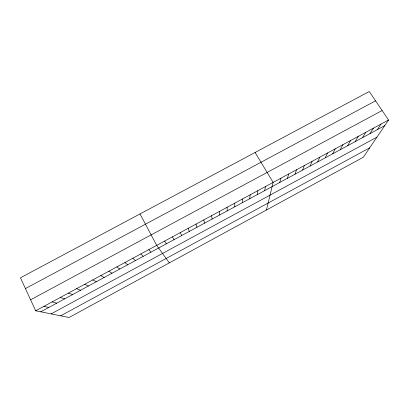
<?xml version="1.0" encoding="UTF-8"?>
<svg xmlns="http://www.w3.org/2000/svg" width="409" height="409" viewBox="0 0 409 409"><rect width="100%" height="100%" fill="white"/><g stroke="black" fill="none" stroke-linecap="round" stroke-linejoin="round"><path stroke-width="0.61" d="M234.751 206.811L234.807 203.13M242.261 202.746L242.511 198.968M249.751 198.692L250.19 194.812M257.22 194.648L257.854 190.671M264.674 190.614L265.497 186.54M266.443 209.996L273.125 182.414L255.104 152.475M279.756 182.455L280.957 178.181M287.379 178.329L288.774 173.953M294.981 174.214L296.566 169.74M302.563 170.108L304.342 165.538M310.129 166.013L312.098 161.345M317.675 161.928L319.833 157.163M325.201 157.854L327.548 152.992M332.711 153.789L335.242 148.835M340.201 149.735L342.916 144.684M347.67 145.696L350.569 140.548M355.124 141.662L358.202 136.417M362.553 137.639L365.82 132.301M369.971 133.625L373.417 128.196M377.364 129.622L380.994 124.096M388.55 120.011L363.325 157.235L69.055 317.496L35.675 310.789L20.45 277.798L369.266 91.504L388.55 120.011L35.675 310.789M60.685 315.814L369.695 147.833M40.757 311.811L384.741 125.629M51.12 313.892L376.94 137.143M30.603 299.792L382.129 110.517M25.424 288.575L375.569 100.824M43.896 306.346L48.753 307.481M52.086 301.919L56.728 303.161M60.261 297.496L64.688 298.856M68.41 293.089L72.623 294.562M76.544 288.693L80.542 290.278M84.653 284.311L88.436 286.003M92.741 279.94L96.314 281.74M100.808 275.574L104.172 277.486M108.855 271.228L112.005 273.243M116.877 266.888L119.822 269.015M124.883 262.563L127.623 264.792M132.869 258.243L135.399 260.584M140.829 253.938L143.155 256.387M148.774 249.643L150.895 252.2M169.336 262.88L156.693 245.359L140.011 213.943M164.597 241.09L166.315 243.851M172.48 236.826L173.994 239.694M180.338 232.578L181.652 235.548M188.181 228.34L189.295 231.412M196.003 224.112L196.918 227.286M203.805 219.894L204.52 223.171M211.581 215.686L212.107 219.066M219.347 211.489L219.674 214.97M227.087 207.307L227.22 210.886"/></g></svg>
